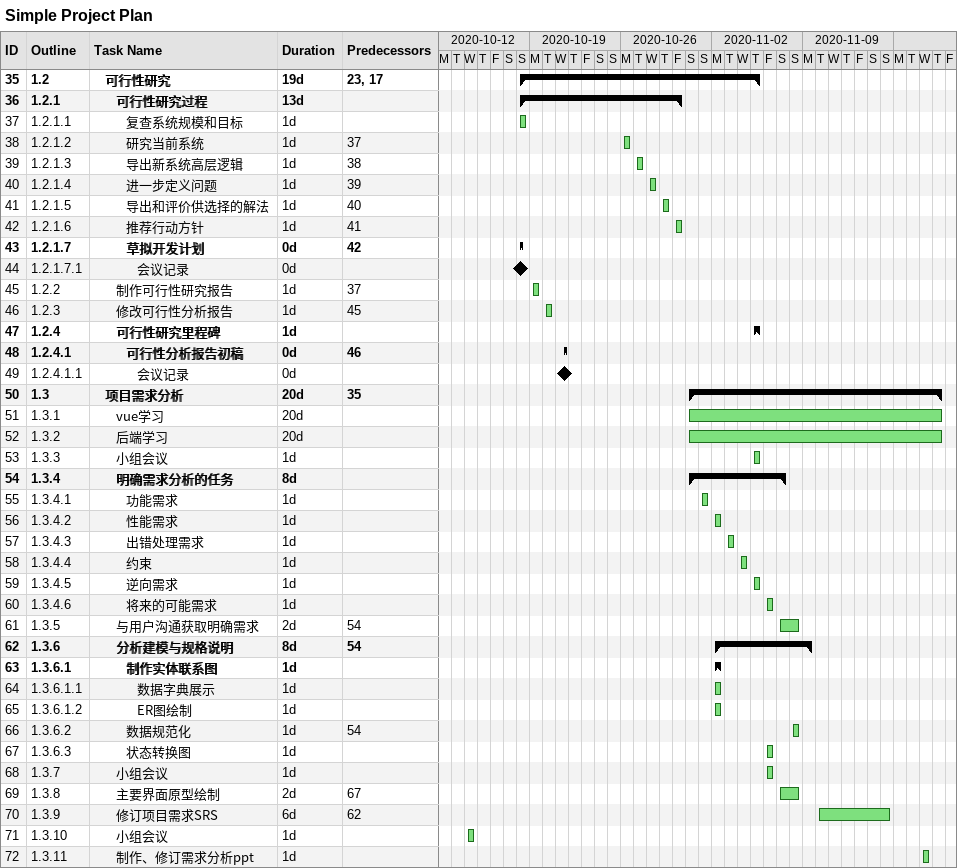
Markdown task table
Simple Project Plan

| ID | WBS | Task | Duration | Start | Finish | Predecessors |
|---|---|---|---|---|---|---|
| 35 | 1.2 | **可行性研究** | 19d | 2020-10-18 | 2020-11-05 | 23, 17 |
| 36 | 1.2.1 | **可行性研究过程** | 13d | 2020-10-18 | 2020-10-30 |  |
| 37 | 1.2.1.1 | 复查系统规模和目标 | 1d | 2020-10-18 | 2020-10-18 |  |
| 38 | 1.2.1.2 | 研究当前系统 | 1d | 2020-10-26 | 2020-10-26 | 37 |
| 39 | 1.2.1.3 | 导出新系统高层逻辑 | 1d | 2020-10-27 | 2020-10-27 | 38 |
| 40 | 1.2.1.4 | 进一步定义问题 | 1d | 2020-10-28 | 2020-10-28 | 39 |
| 41 | 1.2.1.5 | 导出和评价供选择的解法 | 1d | 2020-10-29 | 2020-10-29 | 40 |
| 42 | 1.2.1.6 | 推荐行动方针 | 1d | 2020-10-30 | 2020-10-30 | 41 |
| 43 | 1.2.1.7 | **草拟开发计划** | 0d | 2020-10-18 | 2020-10-18 | 42 |
| 44 | 1.2.1.7.1 | 会议记录 | 0d | 2020-10-18 | 2020-10-18 |  |
| 45 | 1.2.2 | 制作可行性研究报告 | 1d | 2020-10-19 | 2020-10-19 | 37 |
| 46 | 1.2.3 | 修改可行性分析报告 | 1d | 2020-10-20 | 2020-10-20 | 45 |
| 47 | 1.2.4 | **可行性研究里程碑** | 1d | 2020-11-05 | 2020-11-05 |  |
| 48 | 1.2.4.1 | **可行性分析报告初稿** | 0d | 2020-10-21 | 2020-10-21 | 46 |
| 49 | 1.2.4.1.1 | 会议记录 | 0d | 2020-10-21 | 2020-10-21 |  |
| 50 | 1.3 | **项目需求分析** | 20d | 2020-10-31 | 2020-11-19 | 35 |
| 51 | 1.3.1 | vue学习 | 20d | 2020-10-31 | 2020-11-19 |  |
| 52 | 1.3.2 | 后端学习 | 20d | 2020-10-31 | 2020-11-19 |  |
| 53 | 1.3.3 | 小组会议 | 1d | 2020-11-05 | 2020-11-05 |  |
| 54 | 1.3.4 | **明确需求分析的任务** | 8d | 2020-10-31 | 2020-11-07 |  |
| 55 | 1.3.4.1 | 功能需求 | 1d | 2020-11-01 | 2020-11-01 |  |
| 56 | 1.3.4.2 | 性能需求 | 1d | 2020-11-02 | 2020-11-02 |  |
| 57 | 1.3.4.3 | 出错处理需求 | 1d | 2020-11-03 | 2020-11-03 |  |
| 58 | 1.3.4.4 | 约束 | 1d | 2020-11-04 | 2020-11-04 |  |
| 59 | 1.3.4.5 | 逆向需求 | 1d | 2020-11-05 | 2020-11-05 |  |
| 60 | 1.3.4.6 | 将来的可能需求 | 1d | 2020-11-06 | 2020-11-06 |  |
| 61 | 1.3.5 | 与用户沟通获取明确需求 | 2d | 2020-11-07 | 2020-11-08 | 54 |
| 62 | 1.3.6 | **分析建模与规格说明** | 8d | 2020-11-02 | 2020-11-09 | 54 |
| 63 | 1.3.6.1 | **制作实体联系图** | 1d | 2020-11-02 | 2020-11-02 |  |
| 64 | 1.3.6.1.1 | 数据字典展示 | 1d | 2020-11-02 | 2020-11-02 |  |
| 65 | 1.3.6.1.2 | ER图绘制 | 1d | 2020-11-02 | 2020-11-02 |  |
| 66 | 1.3.6.2 | 数据规范化 | 1d | 2020-11-08 | 2020-11-08 | 54 |
| 67 | 1.3.6.3 | 状态转换图 | 1d | 2020-11-06 | 2020-11-06 |  |
| 68 | 1.3.7 | 小组会议 | 1d | 2020-11-06 | 2020-11-06 |  |
| 69 | 1.3.8 | 主要界面原型绘制 | 2d | 2020-11-07 | 2020-11-08 | 67 |
| 70 | 1.3.9 | 修订项目需求SRS | 6d | 2020-11-10 | 2020-11-15 | 62 |
| 71 | 1.3.10 | 小组会议 | 1d | 2020-10-14 | 2020-10-14 |  |
| 72 | 1.3.11 | 制作、修订需求分析ppt | 1d | 2020-11-18 | 2020-11-18 |  |
